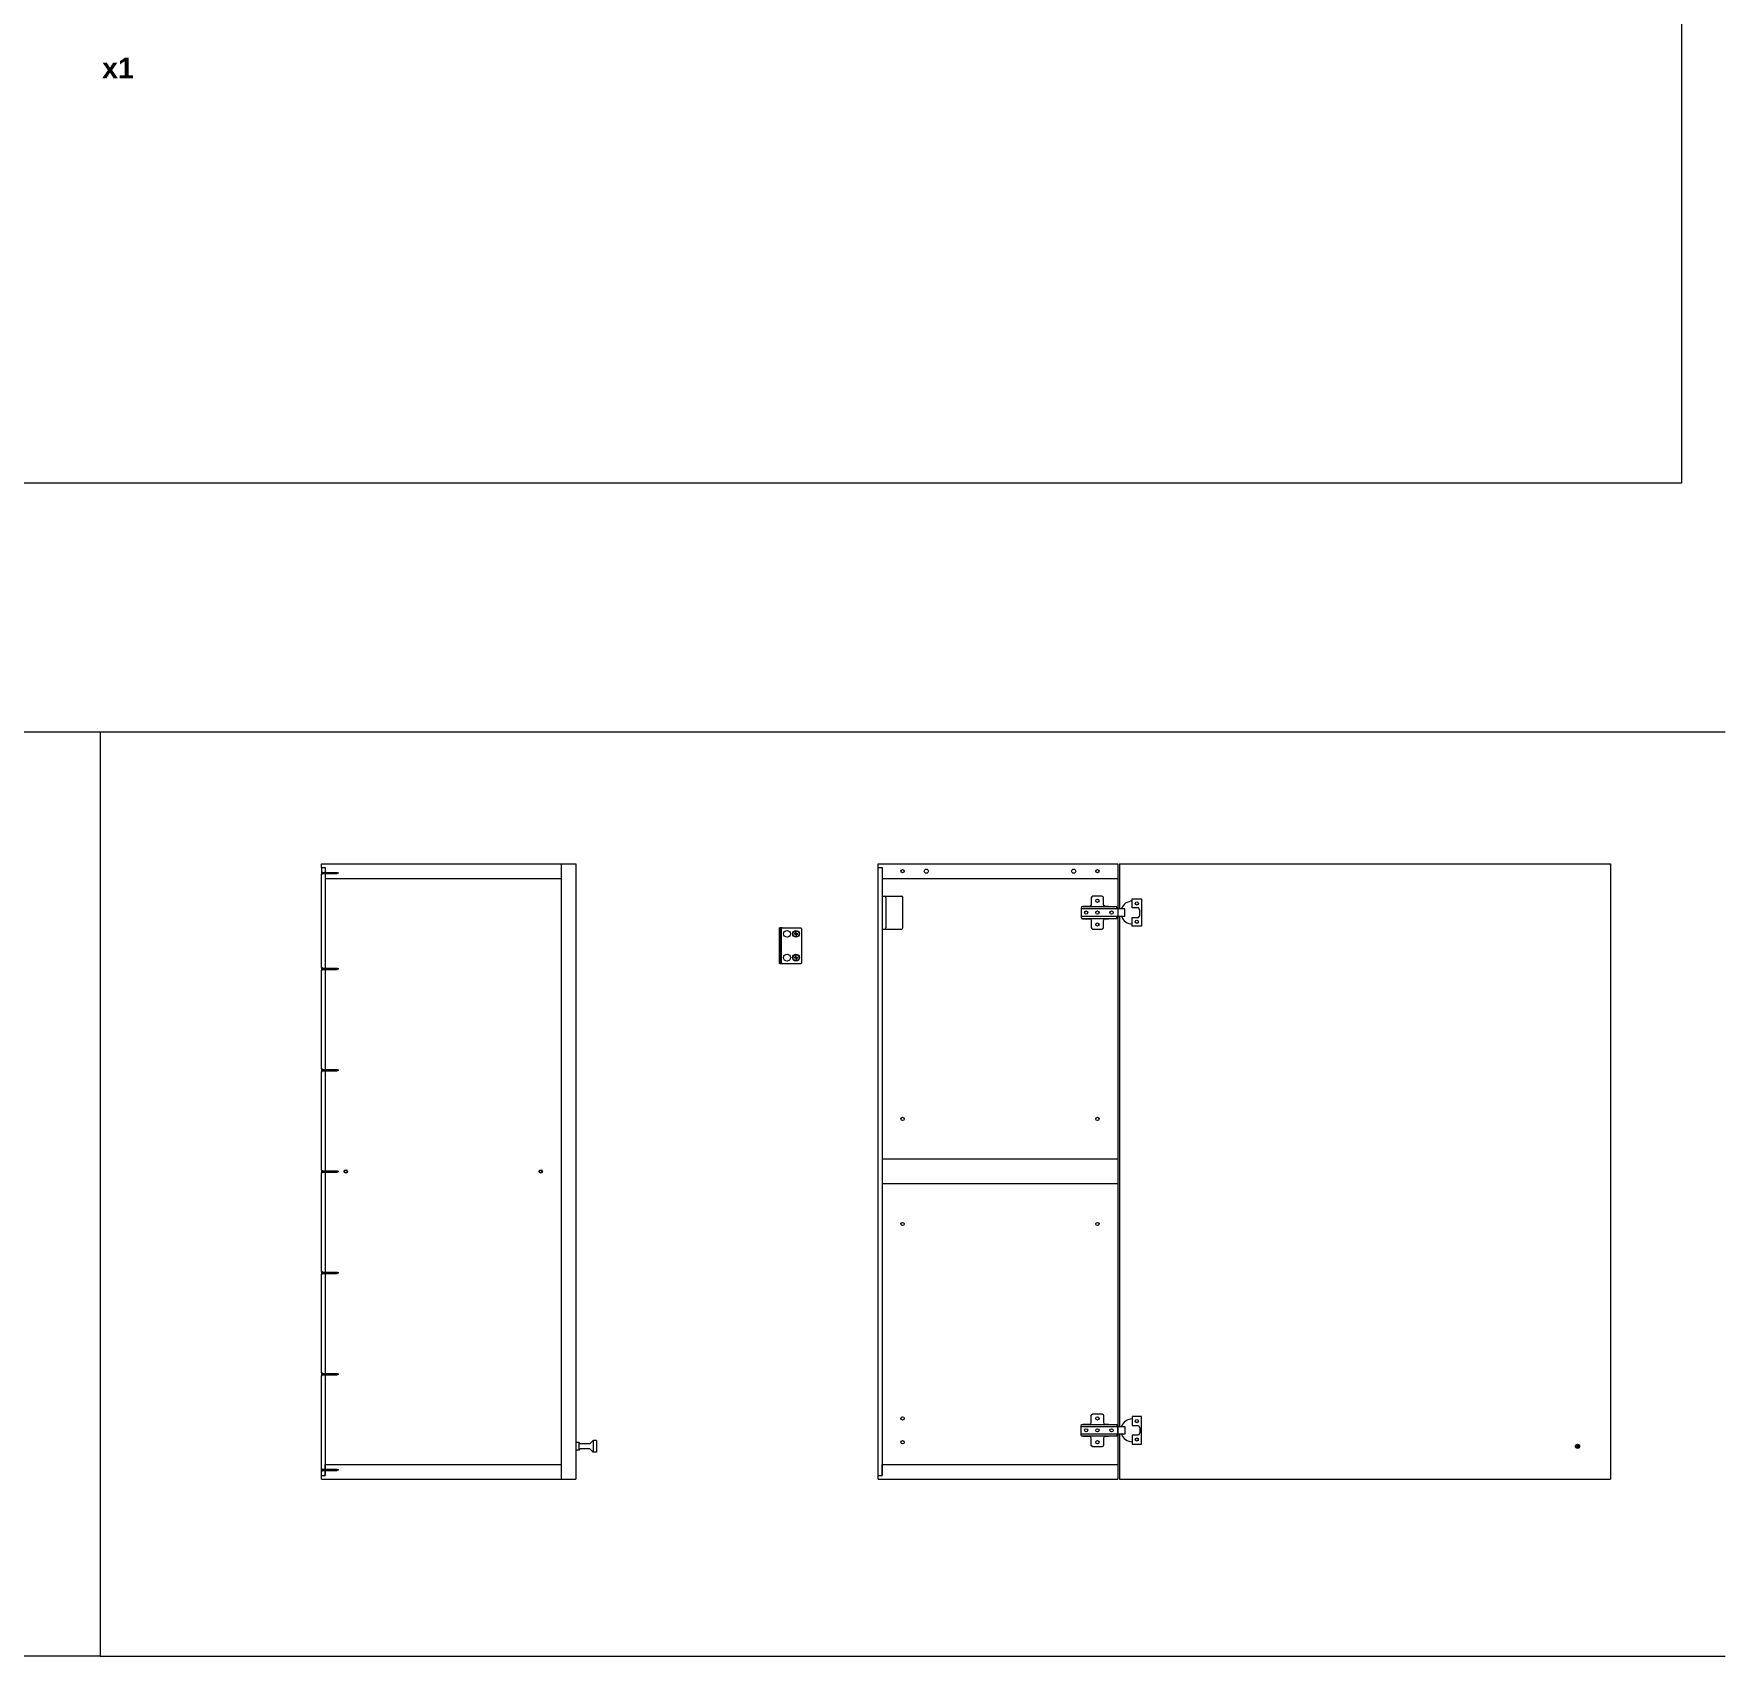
# Model space of a CAD drawing. Header units: centimetres. Extents: x -2268 to 4168, y -1681 to 1458.
# Drawn here: x -295.1 to -89, y 131.7 to 329.5 of the extents above; entities that cross this region are included whole.
import ezdxf

# ---------------------------------------------------------------- set-up
doc = ezdxf.new("R2010")
doc.units = ezdxf.units.CM
for name, color, linetype, lineweight in [('A-FURN_Num_Penna__252_Num_Penna__252_Num_Penna__3_Num_Penna__252_Num_Penna__252_Num_Penna__252_Num_Penna__252_Num_Penna__252_Num_Penna__252_Num_Penna__252_Num_Penna__252_Num_Penna__252_Num_Penna__252_Num_Penna__252_Num_Penna__240', 240, 'Continuous', 18), ('A-FURN_Num_Penna__252_Num_Penna__252_Num_Penna__3_Num_Penna__252_Num_Penna__252_Num_Penna__252_Num_Penna__252_Num_Penna__252_Num_Penna__252_Num_Penna__252_Num_Penna__252_Num_Penna__252_Num_Penna__252_Num_Penna__252_Num_Penna__5', 5, 'Continuous', 18), ('A-FURN_Num_Penna__252_Num_Penna__252_Num_Penna__3_Num_Penna__252_Num_Penna__252_Num_Penna__252_Num_Penna__252_Num_Penna__252_Num_Penna__252_Num_Penna__252_Num_Penna__252_Num_Penna__252_Num_Penna__252_Num_Penna__252_Num_Penna__6', 6, 'Continuous', 18), ('A-FURN_Num_Penna__252_Num_Penna__252_Num_Penna__3_Num_Penna__252_Num_Penna__252_Num_Penna__252_Num_Penna__252_Num_Penna__252_Num_Penna__252_Num_Penna__252_Num_Penna__252_Num_Penna__252_Num_Penna__3_Num_Penna__3_Num_Penna__3', 3, 'Continuous', 18), ('A-SECT-PATT_Num_Penna__6_Num_Penna__6_Num_Penna__6_Num_Penna__6_Num_Penna__6_Num_Penna__6_Num_Penna__6_Num_Penna__6_Num_Penna__6_Num_Penna__6_Num_Penna__6_Num_Penna__6_Num_Penna__6_Num_Penna__6', 6, 'Continuous', 18), ('INFO_Num_Penna__2_Num_Penna__2_Num_Penna__2_Num_Penna__2_Num_Penna__5', 5, 'Continuous', 18), ('PDF _Geometria_Num_Penna__5', 5, 'Continuous', 18), ('PDF10_Geometry_Num_Penna__7_Num_Penna__7_Num_Penna__7_Num_Penna__7_Num_Penna__7_Num_Penna__7_Num_Penna__7_Num_Penna__6', 6, 'Continuous', 18), ('PDF16_Geometry_Num_Penna__5_Num_Penna__5_Num_Penna__5_Num_Penna__5_Num_Penna__5_Num_Penna__5_Num_Penna__5_Num_Penna__5_Num_Penna__5_Num_Penna__5_Num_Penna__5_Num_Penna__5_Num_Penna__5_Num_Penna__5', 5, 'Continuous', 18), ('PDF16_Geometry_Num_Penna__6_Num_Penna__6_Num_Penna__6_Num_Penna__6_Num_Penna__6_Num_Penna__6_Num_Penna__6_Num_Penna__6_Num_Penna__6_Num_Penna__6_Num_Penna__6_Num_Penna__6_Num_Penna__6_Num_Penna__6', 6, 'Continuous', 18), ('PDF22_Geometry_Num_Penna__1_Num_Penna__255_Num_Penna__3_Num_Penna__3_Num_Penna__6', 6, 'Continuous', 18), ('PDF22_Geometry_Num_Penna__1_Num_Penna__255_Num_Penna__5_Num_Penna__5_Num_Penna__5', 5, 'Continuous', 18), ('PDF22_Geometry_Num_Penna__1_Num_Penna__255_Num_Penna__5_Num_Penna__5_Num_Penna__6', 6, 'Continuous', 18), ('PDF22_Geometry_Num_Penna__7_Num_Penna__7_Num_Penna__6_Num_Penna__6_Num_Penna__6', 6, 'Continuous', 18), ('VITE_Num_Penna__5', 5, 'Continuous', 18)]:
    doc.layers.add(name, color=color, linetype=linetype, lineweight=lineweight)
doc.styles.add('GENERATED_STYLE_2', font='Arial Bold.ttf')

msp = doc.modelspace()

# ---------------------------------------------------------------- linework, layer by layer
at = {"layer": 'A-FURN_Num_Penna__252_Num_Penna__252_Num_Penna__3_Num_Penna__252_Num_Penna__252_Num_Penna__252_Num_Penna__252_Num_Penna__252_Num_Penna__252_Num_Penna__252_Num_Penna__252_Num_Penna__252_Num_Penna__252_Num_Penna__252_Num_Penna__240', "color": 240, "linetype": 'Continuous', "lineweight": 18}
for p, q in [((-399.6301, 244.3925), (-286.9787, 244.3925)), ((-286.9787, 244.3925), (-286.9787, 131.7411)), ((-286.9787, 244.3925), (-88.9776, 244.3925)), ((-286.9787, 131.7411), (-399.6301, 131.7411)), ((-286.9787, 131.7411), (-88.9776, 131.7411))]:
    msp.add_line(p, q, dxfattribs=at)
at = {"layer": 'A-FURN_Num_Penna__252_Num_Penna__252_Num_Penna__3_Num_Penna__252_Num_Penna__252_Num_Penna__252_Num_Penna__252_Num_Penna__252_Num_Penna__252_Num_Penna__252_Num_Penna__252_Num_Penna__252_Num_Penna__252_Num_Penna__252_Num_Penna__5', "color": 5, "linetype": 'Continuous', "lineweight": 18}
for p, q in [((-260.0036, 227.3433), (-260.0036, 227.0433)), ((-259.9436, 227.287), (-259.9436, 227.1209)), ((-162.9633, 222.8181), (-162.9633, 221.9184)), ((-260.0036, 215.6683), (-260.0036, 215.3683)), ((-259.9436, 215.5906), (-259.9436, 215.4459)), ((-260.0036, 203.3183), (-260.0036, 203.0183)), ((-259.9436, 203.2406), (-259.9436, 203.0959)), ((-260.0036, 190.9683), (-260.0036, 190.6683)), ((-259.9436, 190.8906), (-259.9436, 190.7459)), ((-260.0036, 178.6183), (-260.0036, 178.3183)), ((-259.9436, 178.5406), (-259.9436, 178.3959)), ((-260.0036, 166.2683), (-260.0036, 165.9683)), ((-259.9436, 166.1906), (-259.9436, 166.0459)), ((-162.9633, 158.8185), (-162.9633, 159.7181)), ((-260.0036, 154.2933), (-260.0036, 154.5933)), ((-259.9436, 154.5156), (-259.9436, 154.3709))]:
    msp.add_line(p, q, dxfattribs=at)
for centre, radius in [((-186.3133, 227.4183), 0.25), ((-168.3633, 227.4183), 0.25), ((-257.0536, 190.8183), 0.15), ((-233.3036, 190.8183), 0.15)]:
    msp.add_circle(centre, radius, dxfattribs=at)
at = {"layer": 'A-FURN_Num_Penna__252_Num_Penna__252_Num_Penna__3_Num_Penna__252_Num_Penna__252_Num_Penna__252_Num_Penna__252_Num_Penna__252_Num_Penna__252_Num_Penna__252_Num_Penna__252_Num_Penna__252_Num_Penna__252_Num_Penna__252_Num_Penna__6', "color": 6, "linetype": 'Continuous', "lineweight": 18}
for p, q in [((-260.0036, 227.3433), (-259.9436, 227.3433)), ((-260.0036, 227.0433), (-259.9436, 227.0433)), ((-259.9436, 227.3433), (-259.9436, 227.2656)), ((-259.9436, 227.2656), (-258.11, 227.2656)), ((-259.9436, 227.1209), (-258.11, 227.1209)), ((-259.9436, 227.1209), (-259.9436, 227.0433)), ((-260.0036, 215.6683), (-259.9436, 215.6683)), ((-260.0036, 215.3683), (-259.9436, 215.3683)), ((-259.9436, 215.6683), (-259.9436, 215.5906)), ((-259.9436, 215.5906), (-258.11, 215.5906)), ((-259.9436, 215.4459), (-258.11, 215.4459)), ((-259.9436, 215.4459), (-259.9436, 215.3683)), ((-260.0036, 203.3183), (-259.9436, 203.3183)), ((-260.0036, 203.0183), (-259.9436, 203.0183)), ((-259.9436, 203.3183), (-259.9436, 203.2406)), ((-259.9436, 203.2406), (-258.11, 203.2406)), ((-259.9436, 203.0959), (-258.11, 203.0959)), ((-259.9436, 203.0959), (-259.9436, 203.0183)), ((-260.0036, 190.9683), (-259.9436, 190.9683)), ((-260.0036, 190.6683), (-259.9436, 190.6683)), ((-259.9436, 190.9683), (-259.9436, 190.8906)), ((-259.9436, 190.8906), (-258.11, 190.8906)), ((-259.9436, 190.7459), (-258.11, 190.7459)), ((-259.9436, 190.7459), (-259.9436, 190.6683)), ((-260.0036, 178.6183), (-259.9436, 178.6183)), ((-260.0036, 178.3183), (-259.9436, 178.3183)), ((-259.9436, 178.6183), (-259.9436, 178.5406)), ((-259.9436, 178.5406), (-258.11, 178.5406)), ((-259.9436, 178.3959), (-258.11, 178.3959)), ((-259.9436, 178.3959), (-259.9436, 178.3183)), ((-260.0036, 166.2683), (-259.9436, 166.2683)), ((-260.0036, 165.9683), (-259.9436, 165.9683)), ((-259.9436, 166.2683), (-259.9436, 166.1906)), ((-259.9436, 166.1906), (-258.11, 166.1906)), ((-259.9436, 166.0459), (-258.11, 166.0459)), ((-259.9436, 166.0459), (-259.9436, 165.9683)), ((-260.0036, 154.5933), (-259.9436, 154.5933)), ((-259.9436, 154.5933), (-259.9436, 154.5156)), ((-260.0036, 154.2933), (-259.9436, 154.2933)), ((-259.9436, 154.5156), (-258.11, 154.5156)), ((-259.9436, 154.3709), (-258.11, 154.3709)), ((-259.9436, 154.3709), (-259.9436, 154.2933))]:
    msp.add_line(p, q, dxfattribs=at)
at = {"layer": 'A-FURN_Num_Penna__252_Num_Penna__252_Num_Penna__3_Num_Penna__252_Num_Penna__252_Num_Penna__252_Num_Penna__252_Num_Penna__252_Num_Penna__252_Num_Penna__252_Num_Penna__252_Num_Penna__252_Num_Penna__3_Num_Penna__3_Num_Penna__3', "color": 3, "linetype": 'Continuous', "lineweight": 18}
for p, q in [((-94.3024, 619.9517), (-94.3024, 274.7208)), ((-94.3024, 274.7208), (-498.6033, 274.7208))]:
    msp.add_line(p, q, dxfattribs=at)
at = {"layer": 'A-SECT-PATT_Num_Penna__6_Num_Penna__6_Num_Penna__6_Num_Penna__6_Num_Penna__6_Num_Penna__6_Num_Penna__6_Num_Penna__6_Num_Penna__6_Num_Penna__6_Num_Penna__6_Num_Penna__6_Num_Penna__6_Num_Penna__6', "color": 6, "linetype": 'Continuous', "lineweight": 18}
for p, q in [((-260.0036, 227.8683), (-260.0036, 227.3433)), ((-259.5536, 227.8683), (-259.5536, 227.2656)), ((-259.5536, 227.1209), (-259.5536, 215.5906)), ((-191.7133, 227.8683), (-191.7133, 153.7683)), ((-259.5536, 215.4459), (-259.5536, 203.2406)), ((-259.5536, 203.0959), (-259.5536, 190.8906)), ((-259.5536, 190.7459), (-259.5536, 178.5406)), ((-259.5536, 178.3959), (-259.5536, 166.1906)), ((-259.5536, 166.0459), (-259.5536, 154.5156)), ((-259.5536, 154.3709), (-259.5536, 153.7683))]:
    msp.add_line(p, q, dxfattribs=at)
at = {"layer": 'INFO_Num_Penna__2_Num_Penna__2_Num_Penna__2_Num_Penna__2_Num_Penna__5', "color": 5, "linetype": 'Continuous', "lineweight": 18}
for p, q in [((-191.7133, 224.3686), (-189.3201, 224.3686)), ((-191.2337, 224.2283), (-191.2337, 220.5089)), ((-189.1905, 220.5089), (-189.1905, 224.2283)), ((-204.2078, 216.1655), (-204.2078, 220.4985)), ((-204.2078, 220.4985), (-204.1576, 220.4985)), ((-203.8686, 220.4985), (-204.1576, 220.4985)), ((-204.1576, 220.4985), (-204.1576, 216.1655)), ((-204.009, 220.3465), (-204.009, 216.3174)), ((-203.8686, 220.4985), (-201.6153, 220.4985)), ((-202.2271, 219.8112), (-202.4299, 219.8112)), ((-202.4299, 219.8112), (-202.4299, 219.7487)), ((-202.2271, 219.7487), (-202.4299, 219.7487)), ((-202.2271, 219.8112), (-202.2271, 220.014)), ((-202.2271, 220.014), (-202.1646, 220.014)), ((-202.2271, 219.7487), (-202.2271, 219.5459)), ((-202.1646, 219.5459), (-202.2271, 219.5459)), ((-202.1646, 219.8112), (-202.1646, 220.014)), ((-202.1646, 219.8112), (-201.9618, 219.8112)), ((-202.1646, 219.7487), (-201.9618, 219.7487)), ((-202.1646, 219.7487), (-202.1646, 219.5459)), ((-201.9618, 219.7487), (-201.9618, 219.8112)), ((-201.4749, 216.3174), (-201.4749, 220.3465)), ((-191.7133, 220.3686), (-189.3201, 220.3686)), ((-202.2271, 216.9112), (-202.4299, 216.9112)), ((-202.4299, 216.9112), (-202.4299, 216.8487)), ((-202.2271, 216.8487), (-202.4299, 216.8487)), ((-202.2271, 216.9112), (-202.2271, 217.114)), ((-202.2271, 217.114), (-202.1646, 217.114)), ((-202.2271, 216.8487), (-202.2271, 216.6459)), ((-202.1646, 216.6459), (-202.2271, 216.6459)), ((-202.1646, 216.9112), (-202.1646, 217.114)), ((-202.1646, 216.9112), (-201.9618, 216.9112)), ((-202.1646, 216.8487), (-201.9618, 216.8487)), ((-202.1646, 216.8487), (-202.1646, 216.6459)), ((-201.9618, 216.8487), (-201.9618, 216.9112)), ((-204.1576, 216.1655), (-204.2078, 216.1655)), ((-204.1576, 216.1655), (-203.8686, 216.1655)), ((-203.8686, 216.1655), (-201.6153, 216.1655))]:
    msp.add_line(p, q, dxfattribs=at)
for centre, radius in [((-203.2917, 219.78), 0.4158), ((-202.1959, 219.78), 0.4158), ((-202.1959, 219.7799), 0.3815), ((-202.1959, 219.78), 0.3776), ((-203.2917, 216.88), 0.4158), ((-202.1959, 216.88), 0.4158), ((-202.1959, 216.8799), 0.3815), ((-202.1959, 216.88), 0.3776)]:
    msp.add_circle(centre, radius, dxfattribs=at)
for centre, radius, start, end in [((-191.3756, 224.2272), 0.1419, 0.438313, 85.025899), ((-189.3324, 224.2272), 0.1419, 0.438313, 85.025899), ((-203.8553, 220.3453), 0.1537, 94.974101, 179.561687), ((-201.6287, 220.3453), 0.1537, 0.438313, 85.025899), ((-191.3756, 220.51), 0.1419, 274.974101, 359.561687), ((-189.3324, 220.51), 0.1419, 274.974101, 359.561687), ((-203.8553, 216.3186), 0.1537, 180.438313, 265.025899), ((-201.6287, 216.3186), 0.1537, 274.974101, 359.561687)]:
    msp.add_arc(centre, radius, start, end, dxfattribs=at)
at = {"layer": 'PDF _Geometria_Num_Penna__5', "color": 5, "linetype": 'Continuous', "lineweight": 18, "flags": 128}
for points in [[(-164.1138, 223.0668), (-164.1138, 223.1197), (-164.5118, 223.1197, -0.41421356), (-164.7118, 223.3197), (-164.7118, 224.1686, 0.41421356), (-164.9118, 224.3686), (-166.0147, 224.3686, 0.41421356), (-166.2147, 224.1686), (-166.2147, 223.3197, -0.41421356), (-166.4147, 223.1197), (-167.2636, 223.1197, 0.41421356), (-167.4636, 222.9197), (-167.4636, 221.8168, 0.41421356), (-167.2636, 221.6168), (-166.4147, 221.6168, -0.41421356), (-166.2147, 221.4168), (-166.2147, 220.5679, 0.41421356), (-166.0147, 220.3679), (-164.9118, 220.3679, 0.41421356), (-164.7118, 220.5679), (-164.7118, 221.4168, -0.41421356), (-164.5118, 221.6168), (-164.1138, 221.6168), (-164.1138, 221.6697)], [(-164.1138, 158.5697), (-164.1138, 158.5168), (-164.5118, 158.5168, 0.41421356), (-164.7118, 158.3168), (-164.7118, 157.4679, -0.41421356), (-164.9118, 157.2679), (-166.0147, 157.2679, -0.41421356), (-166.2147, 157.4679), (-166.2147, 158.3168, 0.41421356), (-166.4147, 158.5168), (-167.2636, 158.5168, -0.41421356), (-167.4636, 158.7168), (-167.4636, 159.8197, -0.41421356), (-167.2636, 160.0197), (-166.4147, 160.0197, 0.41421356), (-166.2147, 160.2197), (-166.2147, 161.0686, -0.41421356), (-166.0147, 161.2686), (-164.9118, 161.2686, -0.41421356), (-164.7118, 161.0686), (-164.7118, 160.2197, 0.41421356), (-164.5118, 160.0197), (-164.1138, 160.0197), (-164.1138, 159.9668)]]:
    msp.add_lwpolyline(points, format="xyb", dxfattribs=at)
for points in [[(-167.4636, 221.9184), (-163.1137, 221.9184), (-162.1135, 221.9184), (-162.1135, 222.8181), (-163.1137, 222.8181), (-167.4636, 222.8181)], [(-163.1137, 223.0668), (-167.3991, 223.0668)], [(-163.1137, 222.8181), (-163.1137, 223.0668)], [(-160.1026, 224.0405), (-160.1026, 220.696), (-161.2192, 220.696), (-161.2192, 221.7914), (-160.473, 221.7914), (-160.2825, 222.0719), (-160.2825, 222.3682), (-160.2825, 222.6646)], [(-160.2825, 222.6646), (-160.473, 222.9451), (-161.2192, 222.9451), (-161.2192, 224.0405), (-160.1026, 224.0405)], [(-167.3992, 221.6697), (-163.1137, 221.6697), (-163.1137, 221.9184)], [(-160.1026, 157.596), (-160.1026, 160.9405), (-161.2192, 160.9405), (-161.2192, 159.8451), (-160.473, 159.8451), (-160.2825, 159.5646), (-160.2825, 159.2683), (-160.2825, 158.9719)], [(-167.4636, 159.7181), (-163.1137, 159.7181), (-162.1135, 159.7181), (-162.1135, 158.8185), (-163.1137, 158.8185), (-167.4636, 158.8185)], [(-167.3992, 159.9668), (-163.1137, 159.9668), (-163.1137, 159.7181)], [(-163.1137, 158.8185), (-163.1137, 158.5697)], [(-160.2825, 158.9719), (-160.473, 158.6914), (-161.2192, 158.6914), (-161.2192, 157.596), (-160.1026, 157.596)], [(-163.1137, 158.5697), (-167.3991, 158.5697)]]:
    msp.add_lwpolyline(points, dxfattribs=at)
at = {"layer": 'PDF _Geometria_Num_Penna__5', "color": 5, "linetype": 'Continuous', "lineweight": 18}
for centre, radius, start, end in [((-161.2219, 222.3709), 1.3944, 90.001281, 161.159518), ((-161.2219, 222.3707), 1.3942, 198.835553, 270.003648), ((-161.2219, 159.2656), 1.3944, 198.840482, 269.998719), ((-161.2219, 159.2659), 1.3942, 89.996352, 161.164447)]:
    msp.add_arc(centre, radius, start, end, dxfattribs=at)
at = {"layer": 'PDF10_Geometry_Num_Penna__7_Num_Penna__7_Num_Penna__7_Num_Penna__7_Num_Penna__7_Num_Penna__7_Num_Penna__7_Num_Penna__6', "color": 6, "linetype": 'Continuous', "lineweight": 18, "flags": 128}
for points in [[(-258.11, 227.2656), (-257.9436, 227.1933)], [(-257.9436, 227.1933), (-258.11, 227.1209)], [(-258.11, 215.5906), (-257.9436, 215.5183)], [(-257.9436, 215.5183), (-258.11, 215.4459)], [(-258.11, 203.2406), (-257.9436, 203.1683)], [(-257.9436, 203.1683), (-258.11, 203.0959)], [(-258.11, 190.8906), (-257.9436, 190.8183)], [(-257.9436, 190.8183), (-258.11, 190.7459)], [(-258.11, 178.5406), (-257.9436, 178.4683)], [(-257.9436, 178.4683), (-258.11, 178.3959)], [(-258.11, 166.1906), (-257.9436, 166.1183)], [(-257.9436, 166.1183), (-258.11, 166.0459)], [(-258.11, 154.5156), (-257.9436, 154.4433)], [(-257.9436, 154.4433), (-258.11, 154.3709)]]:
    msp.add_lwpolyline(points, dxfattribs=at)
at = {"layer": 'PDF16_Geometry_Num_Penna__5_Num_Penna__5_Num_Penna__5_Num_Penna__5_Num_Penna__5_Num_Penna__5_Num_Penna__5_Num_Penna__5_Num_Penna__5_Num_Penna__5_Num_Penna__5_Num_Penna__5_Num_Penna__5_Num_Penna__5', "color": 5, "linetype": 'Continuous', "lineweight": 18}
for p, q in [((-228.6382, 157.7661), (-229.0036, 157.7661)), ((-229.0036, 157.7661), (-229.0036, 156.8705)), ((-228.6382, 156.8705), (-229.0036, 156.8705)), ((-228.6382, 157.7661), (-228.6382, 156.8705)), ((-227.3308, 157.6176), (-228.4897, 157.6176)), ((-227.3308, 157.0189), (-228.4897, 157.0189)), ((-226.8948, 158.0183), (-227.3308, 157.6176)), ((-226.8948, 156.6183), (-227.3308, 157.0189)), ((-226.5036, 158.0183), (-226.8948, 158.0183)), ((-226.8948, 158.0183), (-226.8948, 156.6183)), ((-226.5036, 158.0183), (-226.5036, 156.6183)), ((-226.5036, 156.6183), (-226.8948, 156.6183))]:
    msp.add_line(p, q, dxfattribs=at)
for centre, start, end in [((-228.4897, 157.7661), 180, 270), ((-228.4897, 156.8705), 90, 180)]:
    msp.add_arc(centre, 0.1485, start, end, dxfattribs=at)
at = {"layer": 'PDF16_Geometry_Num_Penna__6_Num_Penna__6_Num_Penna__6_Num_Penna__6_Num_Penna__6_Num_Penna__6_Num_Penna__6_Num_Penna__6_Num_Penna__6_Num_Penna__6_Num_Penna__6_Num_Penna__6_Num_Penna__6_Num_Penna__6', "color": 6, "linetype": 'Continuous', "lineweight": 18}
for p, q in [((-260.0036, 227.8683), (-260.0036, 228.3183)), ((-260.0036, 228.3183), (-229.0036, 228.3183)), ((-260.0036, 227.8683), (-259.5536, 227.8683)), ((-260.0036, 215.6683), (-260.0036, 227.0433)), ((-230.8036, 228.3183), (-230.8036, 153.3183)), ((-229.0036, 228.3183), (-229.0036, 153.3183)), ((-192.1633, 153.7683), (-192.1633, 228.3183)), ((-192.1633, 228.3183), (-162.9633, 228.3183)), ((-192.1633, 227.8683), (-192.1633, 228.3183)), ((-192.1633, 227.8683), (-191.7133, 227.8683)), ((-162.9633, 228.3183), (-162.9633, 222.8181)), ((-162.7633, 228.3183), (-102.9633, 228.3183)), ((-162.7633, 228.3183), (-162.7633, 222.8181)), ((-162.7633, 228.3183), (-161.1633, 228.3183)), ((-102.9633, 228.3183), (-102.9633, 153.3183)), ((-259.5536, 226.5183), (-230.8036, 226.5183)), ((-191.7133, 226.5183), (-162.9633, 226.5183)), ((-162.9633, 221.9184), (-162.9633, 153.3183)), ((-162.7633, 221.9184), (-162.7633, 159.7181)), ((-260.0036, 203.3183), (-260.0036, 215.3683)), ((-260.0036, 190.9683), (-260.0036, 203.0183)), ((-260.0036, 178.6183), (-260.0036, 190.6683)), ((-260.0036, 166.2683), (-260.0036, 178.3183)), ((-260.0036, 154.5933), (-260.0036, 165.9683)), ((-162.7633, 158.8185), (-162.7633, 153.3183)), ((-259.5536, 155.1183), (-230.8036, 155.1183)), ((-259.5536, 154.5156), (-259.5536, 155.1183)), ((-191.7133, 155.1183), (-162.9633, 155.1183)), ((-191.7133, 153.7683), (-191.7133, 155.1183)), ((-260.0036, 153.7683), (-260.0036, 154.2933)), ((-260.0036, 153.3183), (-260.0036, 153.7683)), ((-260.0036, 153.7683), (-259.5536, 153.7683)), ((-260.0036, 153.3183), (-229.0036, 153.3183)), ((-259.5536, 153.7683), (-259.5536, 154.3709)), ((-192.1633, 153.3183), (-192.1633, 153.7683)), ((-192.1633, 153.7683), (-191.7133, 153.7683)), ((-192.1633, 153.3183), (-162.9633, 153.3183)), ((-162.7633, 153.3183), (-102.9633, 153.3183)), ((-162.7633, 153.3183), (-161.1633, 153.3183))]:
    msp.add_line(p, q, dxfattribs=at)
at = {"layer": 'PDF22_Geometry_Num_Penna__1_Num_Penna__255_Num_Penna__3_Num_Penna__3_Num_Penna__6', "color": 6, "linetype": 'Continuous', "lineweight": 18}
for p, q in [((-162.9633, 192.3183), (-191.7133, 192.3183)), ((-162.9633, 189.3183), (-191.7133, 189.3183))]:
    msp.add_line(p, q, dxfattribs=at)
at = {"layer": 'PDF22_Geometry_Num_Penna__1_Num_Penna__255_Num_Penna__5_Num_Penna__5_Num_Penna__5', "color": 5, "linetype": 'Continuous', "lineweight": 18}
for centre in [(-189.2133, 227.4183), (-165.4633, 227.4183), (-165.4633, 223.8183), (-160.6648, 223.4862), (-166.8392, 222.3682), (-165.4633, 222.3682), (-165.4633, 220.9183), (-163.7381, 222.3682), (-160.6648, 221.2503), (-189.2133, 197.2183), (-165.4633, 197.2183), (-189.2133, 184.4183), (-165.4633, 184.4183), (-189.2133, 160.7183), (-165.4633, 160.7183), (-166.8392, 159.2683), (-165.4633, 159.2683), (-163.7381, 159.2683), (-160.6648, 160.3862), (-189.2133, 157.8183), (-165.4633, 157.8183), (-160.6648, 158.1504)]:
    msp.add_circle(centre, 0.2, dxfattribs=at)
at = {"layer": 'PDF22_Geometry_Num_Penna__1_Num_Penna__255_Num_Penna__5_Num_Penna__5_Num_Penna__6', "color": 6, "linetype": 'Continuous', "lineweight": 18}
for centre in [(-257.0536, 190.8183), (-233.3036, 190.8183)]:
    msp.add_circle(centre, 0.2, dxfattribs=at)
at = {"layer": 'VITE_Num_Penna__5', "color": 5, "linetype": 'Continuous', "lineweight": 18}
for p, q in [((-107.0078, 157.3543), (-107.1086, 157.3543)), ((-107.1086, 157.3543), (-107.1086, 157.2823)), ((-107.1086, 157.2823), (-107.0078, 157.2823)), ((-107.0078, 157.3543), (-107.0078, 157.4623)), ((-107.0078, 157.4623), (-106.9646, 157.4623)), ((-107.0078, 157.1743), (-107.0078, 157.2823)), ((-106.9286, 157.1743), (-107.0078, 157.1743)), ((-106.9646, 157.4623), (-106.9286, 157.4623)), ((-106.9286, 157.4623), (-106.9286, 157.3543)), ((-106.8206, 157.3543), (-106.9286, 157.3543)), ((-106.9286, 157.2823), (-106.9286, 157.1743)), ((-106.9286, 157.2823), (-106.8206, 157.2823)), ((-106.8206, 157.3183), (-106.8206, 157.3543)), ((-106.8206, 157.2823), (-106.8206, 157.3363))]:
    msp.add_line(p, q, dxfattribs=at)
msp.add_circle((-106.9646, 157.3183), 0.25, dxfattribs=at)

# ---------------------------------------------------------------- texts
at = {"layer": 'PDF22_Geometry_Num_Penna__7_Num_Penna__7_Num_Penna__6_Num_Penna__6_Num_Penna__6', "color": 6, "linetype": 'Continuous', "lineweight": 18, "insert": (-284.8076, 326.5553), "char_height": 2.5, "attachment_point": 2, "style": 'GENERATED_STYLE_2'}
msp.add_mtext('\\A1;x1', dxfattribs=at)

doc.saveas('drawing.dxf')
